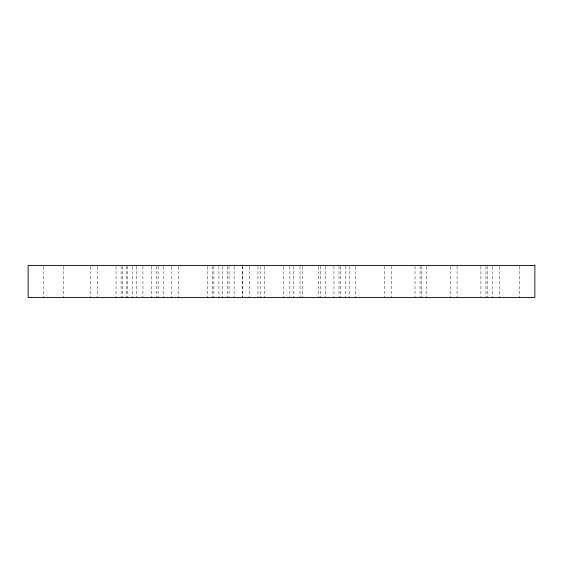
<?xml version="1.0" encoding="UTF-8"?>
<svg xmlns="http://www.w3.org/2000/svg" width="563" height="563" viewBox="0 0 563 563"><rect width="100%" height="100%" fill="white"/><g stroke="black" fill="none" stroke-linecap="round" stroke-linejoin="round"><path stroke-width="0.42" stroke-dasharray="2.81 2.11" d="M519.649 266.405L519.649 297.461M499.381 266.405L499.381 297.461M492.541 266.405L492.541 297.461M487.474 266.405L487.474 297.461M485.953 266.405L485.953 297.461M480.886 266.405L480.886 297.461M457.072 266.405L457.072 297.461M450.484 266.405L450.484 297.461M426.67 266.405L426.67 297.461M421.603 266.405L421.603 297.461M420.082 266.405L420.082 297.461M415.015 266.405L415.015 297.461M391.201 266.405L391.201 297.461M384.613 266.405L384.613 297.461M355.732 266.405L355.732 297.461M349.144 266.405L349.144 297.461M345.598 266.405L345.598 297.461M340.531 266.405L340.531 297.461M339.01 266.405L339.01 297.461M333.943 266.405L333.943 297.461M325.33 266.405L325.33 297.461M320.403 266.405L320.403 297.461M318.742 266.405L318.742 297.461M302.444 266.405L302.444 297.461M299.995 266.405L299.995 297.461M293.407 266.405L293.407 297.461M289.861 266.405L289.861 297.461M283.273 266.405L283.273 297.461M264.526 266.405L264.526 297.461M260.556 266.405L260.556 297.461M257.938 266.405L257.938 297.461M249.325 266.405L249.325 297.461M242.737 266.405L242.737 297.461M242.597 266.405L242.597 297.461M234.124 266.405L234.124 297.461M229.057 266.405L229.057 297.461M227.536 266.405L227.536 297.461M222.469 266.405L222.469 297.461M218.923 266.405L218.923 297.461M213.856 266.405L213.856 297.461M212.335 266.405L212.335 297.461M207.268 266.405L207.268 297.461M178.387 266.405L178.387 297.461M171.799 266.405L171.799 297.461M163.186 266.405L163.186 297.461M158.119 266.405L158.119 297.461M156.598 266.405L156.598 297.461M151.531 266.405L151.531 297.461M142.918 266.405L142.918 297.461M136.33 266.405L136.33 297.461M132.784 266.405L132.784 297.461M127.717 266.405L127.717 297.461M126.196 266.405L126.196 297.461M122.65 266.405L122.65 297.461M121.129 266.405L121.129 297.461M116.062 266.405L116.062 297.461M97.315 266.405L97.315 297.461M90.727 266.405L90.727 297.461M63.619 266.405L63.619 297.461M43.351 266.405L43.351 297.461"/><path stroke-width="0.84" d="M534.85 265.539L28.15 265.539L28.15 297.461L534.85 297.461L534.85 265.539"/></g></svg>
